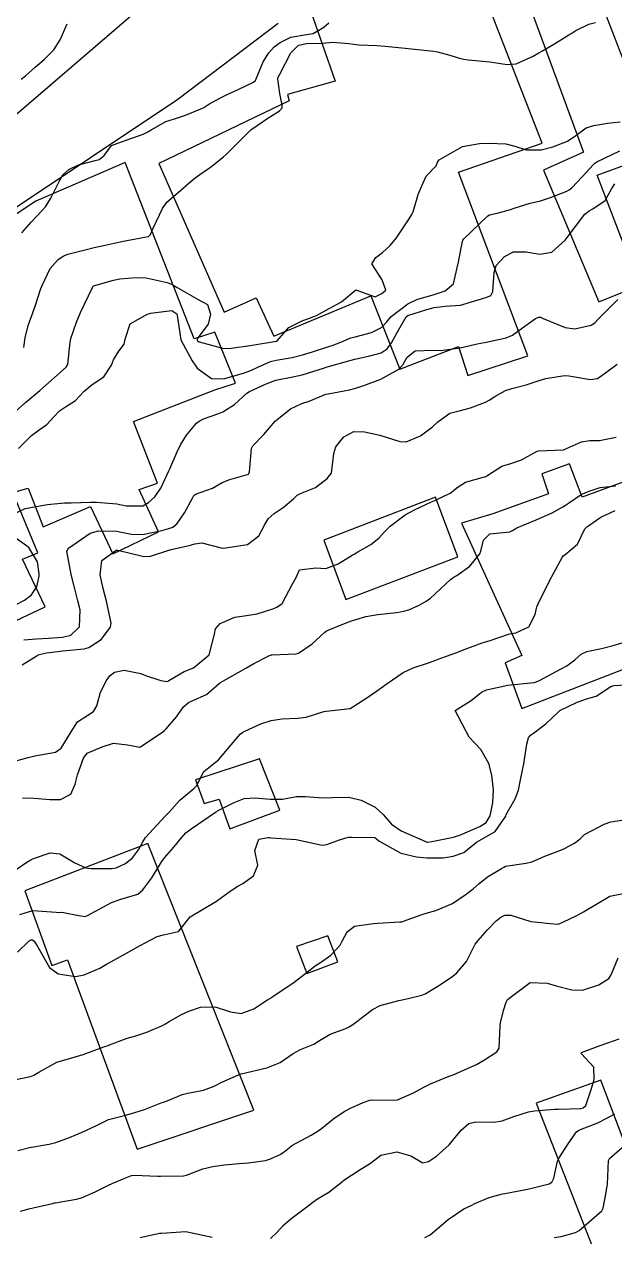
# Model space of a CAD drawing. Header units: metres. Extents: x 318500 to 325275, y 7408834 to 7428799.
# Drawn here: x 321825.7 to 321870.8, y 7422662.4 to 7422754.9 of the extents above; entities that cross this region are included whole.
import ezdxf

# ---------------------------------------------------------------- set-up
doc = ezdxf.new("R2010")
doc.units = ezdxf.units.M
doc.header["$MEASUREMENT"] = 0
for name, color, linetype in [('Curvas de Nivel 1m', 11, 'Continuous'), ('Curvas de Nivel 5m', 15, 'Continuous'), ('Edificações', 30, 'Continuous'), ('Vias Primárias', 230, 'Continuous')]:
    doc.layers.add(name, color=color, linetype=linetype)

msp = doc.modelspace()

# ---------------------------------------------------------------- linework, layer by layer
at = {"layer": 'Curvas de Nivel 1m', "flags": 128}
for points, elevation in [([(321825.482, 7422750.731), (321825.81, 7422750.994), (321826.567, 7422751.646), (321827.232, 7422752.222), (321827.986, 7422752.969), (321828.475, 7422753.738), (321828.997, 7422754.954)], 761), ([(321825.544, 7422738.995), (321826.25, 7422739.806), (321827.077, 7422740.679), (321827.342, 7422740.976), (321827.76, 7422741.64), (321828.417, 7422742.96), (321828.654, 7422743.42), (321829.123, 7422743.835), (321829.872, 7422744.195), (321831.134, 7422744.519), (321831.446, 7422744.607), (321831.823, 7422744.913), (321832.386, 7422745.669), (321833.15, 7422745.943), (321834.803, 7422746.521), (321835.158, 7422746.706), (321835.414, 7422746.866), (321836.515, 7422747.505), (321837.173, 7422747.704), (321838.016, 7422747.993), (321839.185, 7422748.457), (321839.429, 7422748.573), (321839.813, 7422748.811), (321840.683, 7422749.312), (321841.201, 7422749.554), (321842.043, 7422749.942), (321843.216, 7422750.493), (321843.356, 7422750.62), (321843.411, 7422750.758), (321843.947, 7422752.039), (321844.368, 7422752.749), (321844.784, 7422753.208), (321845.252, 7422753.518), (321846.049, 7422753.937), (321847.261, 7422754.143), (321847.76, 7422754.205), (321848.584, 7422754.69), (321848.942, 7422755.018)], 762), ([(321825.682, 7422730.25), (321825.781, 7422730.992), (321826.031, 7422731.923), (321826.409, 7422732.986), (321826.555, 7422733.414), (321826.998, 7422734.758), (321827.078, 7422734.979), (321827.71, 7422736.28), (321828.3, 7422736.961), (321828.741, 7422737.248), (321829.036, 7422737.365), (321830.278, 7422737.694), (321831.044, 7422737.877), (321831.89, 7422738.069), (321833.051, 7422738.305), (321833.538, 7422738.407), (321835.057, 7422738.694), (321835.201, 7422738.725), (321835.355, 7422738.866), (321835.562, 7422739.36), (321836.261, 7422740.852), (321836.602, 7422741.332), (321837.094, 7422741.775), (321837.672, 7422742.264), (321838.306, 7422742.828), (321838.751, 7422743.188), (321839.119, 7422743.444), (321839.93, 7422744.006), (321840.916, 7422744.793), (321841.142, 7422745.001), (321842.895, 7422746.764), (321843.042, 7422746.882), (321843.163, 7422746.967), (321844.221, 7422747.703), (321845.184, 7422748.315), (321845.394, 7422748.53), (321845.388, 7422748.737), (321845.204, 7422749.642), (321845.053, 7422750.742), (321845.088, 7422750.875), (321845.224, 7422751.114), (321846.058, 7422752.728), (321846.638, 7422753.33), (321847.251, 7422753.446), (321848.474, 7422753.47), (321849.253, 7422753.543), (321850.47, 7422753.449), (321851.25, 7422753.336), (321852.605, 7422753.285), (321853.249, 7422753.247), (321854.77, 7422753.085), (321855.247, 7422753.044), (321856.973, 7422752.856), (321857.243, 7422752.805), (321858.174, 7422752.566), (321858.998, 7422752.314), (321859.237, 7422752.252), (321859.572, 7422752.211), (321861.235, 7422752.048), (321862.564, 7422751.841), (321863.234, 7422751.89), (321864.539, 7422752.481), (321864.974, 7422752.744), (321865.246, 7422752.902), (321866.24, 7422753.476), (321867.265, 7422754.107), (321867.474, 7422754.24), (321867.802, 7422754.442), (321868.79, 7422754.915), (321869.279, 7422755.041)], 763), ([(321824.873, 7422725.207), (321825.831, 7422726.046), (321826.9, 7422726.98), (321828.918, 7422728.745), (321829.05, 7422728.948), (321829.224, 7422730.668), (321829.278, 7422730.945), (321829.714, 7422732.194), (321830.003, 7422732.935), (321830.923, 7422734.845), (321830.963, 7422734.921), (321830.98, 7422734.94), (321831, 7422734.948), (321832.518, 7422735.394), (321833.009, 7422735.487), (321834.289, 7422735.603), (321835.011, 7422735.583), (321836.635, 7422735.217), (321837.003, 7422735.065), (321837.375, 7422734.836), (321838.991, 7422733.919), (321839.712, 7422733.533), (321839.926, 7422732.806), (321839.74, 7422732.037), (321838.952, 7422730.981), (321838.907, 7422730.864), (321838.915, 7422730.82), (321838.949, 7422730.772), (321839.067, 7422730.699), (321840.941, 7422730.184), (321841.517, 7422730.206), (321842.945, 7422730.407), (321843.248, 7422730.454), (321844.95, 7422730.727), (321844.988, 7422730.739), (321845.899, 7422731.793), (321846.974, 7422732.322), (321847.269, 7422732.413), (321848.002, 7422732.695), (321848.986, 7422733.238), (321849.911, 7422733.75), (321851, 7422734.66), (321852.481, 7422734.124), (321852.997, 7422734.371), (321853.308, 7422734.625), (321853.012, 7422735.406), (321852.242, 7422736.642), (321852.546, 7422737.129), (321853.043, 7422737.516), (321853.624, 7422738.049), (321854.111, 7422738.614), (321855.075, 7422740.063), (321855.283, 7422740.393), (321855.375, 7422740.597), (321855.772, 7422741.921), (321856.043, 7422742.591), (321856.371, 7422743.338), (321857.133, 7422744.124), (321857.277, 7422744.439), (321857.378, 7422744.576), (321859.15, 7422745.595), (321860.44, 7422745.824), (321861.153, 7422745.855), (321862.443, 7422745.797), (321863.151, 7422745.608), (321864.01, 7422745.348), (321865.149, 7422745.333), (321866.04, 7422745.572), (321867.156, 7422746.007), (321867.789, 7422746.441), (321868.578, 7422747.019), (321869.172, 7422747.198), (321870.203, 7422747.376), (321871.176, 7422747.472)], 764), ([(321824.767, 7422717.475), (321825.786, 7422717.978), (321826.778, 7422718.15), (321827.485, 7422718.264), (321828.782, 7422718.396), (321829.313, 7422718.411), (321830.783, 7422718.452), (321831.238, 7422718.461), (321832.781, 7422718.318), (321833.505, 7422718.163), (321834.78, 7422718.182), (321835.212, 7422718.435), (321835.684, 7422718.857), (321836.132, 7422719.518), (321836.75, 7422720.841), (321836.821, 7422720.989), (321837.385, 7422722.284), (321837.65, 7422722.832), (321838.107, 7422723.571), (321838.865, 7422724.471), (321839.052, 7422724.632), (321839.398, 7422724.812), (321840.478, 7422725.194), (321840.878, 7422725.347), (321841.763, 7422725.901), (321842.699, 7422726.763), (321842.901, 7422726.887), (321844.167, 7422727.488), (321844.91, 7422727.759), (321846.218, 7422728.026), (321846.915, 7422728.176), (321848.538, 7422728.686), (321848.819, 7422728.785), (321848.922, 7422728.812), (321850.384, 7422729.21), (321850.93, 7422729.354), (321851.981, 7422729.597), (321852.938, 7422729.854), (321853.409, 7422730.157), (321853.724, 7422730.618), (321854.172, 7422731.402), (321854.857, 7422732.602), (321854.981, 7422732.697), (321856.422, 7422733.149), (321856.987, 7422733.303), (321857.826, 7422733.405), (321858.989, 7422733.491), (321860.353, 7422733.889), (321860.996, 7422734.093), (321861.3, 7422734.214), (321861.471, 7422734.515), (321861.55, 7422735.986), (321861.723, 7422736.513), (321862.35, 7422737.197), (321863.046, 7422737.56), (321863.976, 7422737.556), (321865.044, 7422737.388), (321865.967, 7422737.536), (321866.989, 7422738.441), (321867.061, 7422738.541), (321868.483, 7422740.429), (321868.819, 7422740.689), (321869.086, 7422740.828), (321870.029, 7422741.473), (321870.537, 7422742.399), (321870.775, 7422742.735)], 766), ([(321825.69, 7422707.944), (321826.646, 7422708.029), (321827.536, 7422708.077), (321828.648, 7422708.156), (321829.286, 7422708.304), (321829.943, 7422708.931), (321829.993, 7422710.25), (321829.82, 7422710.933), (321829.499, 7422712.137), (321829.307, 7422712.941), (321828.973, 7422714.71), (321829.089, 7422714.945), (321830.752, 7422716.077), (321831.391, 7422716.276), (321832.753, 7422716.247), (321833.894, 7422716.025), (321834.751, 7422715.982), (321836.209, 7422716.303), (321836.756, 7422716.433), (321837.055, 7422716.539), (321837.383, 7422716.834), (321837.952, 7422717.649), (321838.576, 7422718.822), (321838.653, 7422718.961), (321838.794, 7422719.056), (321840.079, 7422719.523), (321840.807, 7422719.945), (321841.397, 7422720.195), (321842.818, 7422720.601), (321842.887, 7422720.691), (321842.907, 7422720.759), (321843.045, 7422722.551), (321843.153, 7422722.757), (321843.989, 7422723.613), (321844.868, 7422724.625), (321844.927, 7422724.681), (321844.999, 7422724.738), (321846.021, 7422725.585), (321846.889, 7422725.986), (321847.443, 7422726.15), (321848.716, 7422726.683), (321848.9, 7422726.724), (321850.538, 7422727.029), (321850.905, 7422727.129), (321851.615, 7422727.358), (321852.912, 7422727.833), (321854.3, 7422728.609), (321854.597, 7422728.933), (321854.934, 7422729.51), (321855.529, 7422730.006), (321856.942, 7422730.041), (321857.484, 7422730.03), (321858.945, 7422730.224), (321859.204, 7422730.288), (321860.269, 7422730.53), (321860.836, 7422730.638), (321860.952, 7422730.659), (321862.467, 7422730.995), (321862.961, 7422731.207), (321863.714, 7422731.743), (321864.726, 7422732.474), (321864.981, 7422732.581), (321865.087, 7422732.574), (321865.306, 7422732.465), (321866.97, 7422731.779), (321867.722, 7422731.679), (321868.973, 7422731.97), (321869.244, 7422732.148), (321869.5, 7422732.412), (321871.003, 7422733.905)], 767), ([(321825.56, 7422706.047), (321826.626, 7422706.703), (321826.793, 7422706.812), (321827.428, 7422706.968), (321828.487, 7422707.097), (321828.632, 7422707.107), (321830.288, 7422707.272), (321830.637, 7422707.369), (321831.578, 7422707.978), (321832.303, 7422708.904), (321832.345, 7422709.222), (321831.994, 7422710.907), (321831.749, 7422711.855), (321831.507, 7422712.912), (321831.64, 7422713.997), (321832.738, 7422714.784), (321832.855, 7422714.782), (321834.732, 7422714.327), (321835.285, 7422714.308), (321836.739, 7422714.793), (321836.775, 7422714.804), (321836.931, 7422714.838), (321838.399, 7422715.168), (321838.745, 7422715.279), (321839.273, 7422715.34), (321840.742, 7422714.971), (321840.908, 7422714.954), (321842.745, 7422715.23), (321843.619, 7422715.884), (321844.084, 7422716.747), (321844.33, 7422717.181), (321844.773, 7422717.581), (321845.472, 7422718.037), (321846.259, 7422718.718), (321846.528, 7422718.98), (321846.796, 7422719.124), (321847.931, 7422719.566), (321848.814, 7422720.267), (321849.016, 7422720.479), (321849.144, 7422720.677), (321849.34, 7422722.17), (321849.484, 7422722.674), (321850.085, 7422723.434), (321850.858, 7422723.839), (321851.673, 7422723.833), (321852.854, 7422723.555), (321854.368, 7422723.087), (321854.847, 7422723.054), (321855.934, 7422723.509), (321856.864, 7422724.198), (321857.257, 7422724.574), (321858.187, 7422725.253), (321858.883, 7422725.42), (321859.761, 7422725.663), (321860.894, 7422726.094), (321861.185, 7422726.228), (321861.603, 7422726.513), (321862.427, 7422726.982), (321862.909, 7422727.129), (321864.004, 7422727.394), (321864.919, 7422727.715), (321865.491, 7422727.892), (321866.925, 7422728.11), (321867.266, 7422728.095), (321868.921, 7422727.811), (321869.447, 7422727.887), (321870.154, 7422728.402), (321870.936, 7422728.99)], 768), ([(321824.516, 7422698.563), (321826.013, 7422698.978), (321826.531, 7422699.11), (321828.102, 7422699.387), (321828.537, 7422699.693), (321829.292, 7422700.939), (321829.792, 7422701.701), (321830.569, 7422702.21), (321830.998, 7422702.491), (321831.254, 7422702.913), (321831.542, 7422703.959), (321832.012, 7422704.906), (321832.281, 7422705.227), (321832.609, 7422705.477), (321833.353, 7422705.631), (321834.615, 7422705.369), (321834.98, 7422705.231), (321836.138, 7422704.847), (321836.609, 7422704.773), (321836.663, 7422704.785), (321836.759, 7422704.839), (321837.918, 7422705.526), (321838.62, 7422705.806), (321839.814, 7422706.802), (321840.241, 7422708.383), (321840.321, 7422708.795), (321840.666, 7422709.202), (321841.777, 7422709.67), (321842.676, 7422709.814), (321843.492, 7422709.938), (321844.684, 7422710.307), (321844.987, 7422710.434), (321845.399, 7422710.729), (321846.163, 7422712.177), (321846.451, 7422712.714), (321846.53, 7422712.895), (321846.719, 7422713.303), (321847.974, 7422713.438), (321848.721, 7422713.405), (321849.657, 7422713.739), (321850.736, 7422714.403), (321850.896, 7422714.499), (321851.166, 7422714.654), (321852.155, 7422715.233), (321852.756, 7422715.699), (321853.204, 7422716.182), (321853.626, 7422716.617), (321854.779, 7422717.488), (321855.497, 7422717.879), (321856.789, 7422718.473), (321857.031, 7422718.576), (321858.208, 7422719.149), (321858.806, 7422719.613), (321859.373, 7422719.98), (321860.818, 7422720.386), (321860.919, 7422720.418), (321861.07, 7422720.518), (321862.137, 7422721.201), (321862.834, 7422721.415), (321863.64, 7422721.686), (321864.848, 7422722.348), (321864.938, 7422722.379), (321866.85, 7422722.44), (321868.221, 7422723.062), (321868.857, 7422723.162), (321869.603, 7422723.155), (321870.86, 7422723.408)], 769), ([(321825.032, 7422690.37), (321825.928, 7422690.977), (321826.228, 7422691.168), (321826.424, 7422691.262), (321827.703, 7422691.686), (321828.43, 7422691.616), (321829.575, 7422690.933), (321830.414, 7422690.548), (321830.825, 7422690.502), (321832.414, 7422690.513), (321832.746, 7422690.556), (321833.44, 7422690.88), (321833.975, 7422691.327), (321834.436, 7422691.933), (321834.76, 7422692.55), (321834.967, 7422692.862), (321836.467, 7422694.498), (321836.637, 7422694.669), (321836.797, 7422694.837), (321837.584, 7422695.728), (321838.495, 7422696.492), (321838.685, 7422696.629), (321838.849, 7422696.815), (321839.423, 7422697.899), (321840.53, 7422698.79), (321842.188, 7422700.765), (321842.403, 7422700.912), (321842.553, 7422700.981), (321843.769, 7422701.54), (321844.566, 7422701.797), (321845.375, 7422701.921), (321846.569, 7422701.979), (321847.216, 7422702.055), (321848.577, 7422702.474), (321848.739, 7422702.517), (321850.129, 7422702.665), (321850.535, 7422702.706), (321850.581, 7422702.72), (321851.766, 7422703.469), (321852.601, 7422704.022), (321852.951, 7422704.278), (321853.395, 7422704.618), (321854.619, 7422705.452), (321855.396, 7422705.818), (321856.627, 7422706.232), (321857.571, 7422706.566), (321858.636, 7422706.965), (321859.345, 7422707.243), (321860.648, 7422707.713), (321861.27, 7422707.894), (321862.658, 7422708.387), (321862.746, 7422708.412), (321863.214, 7422708.492), (321864.203, 7422708.941), (321864.681, 7422709.886), (321864.781, 7422710.376), (321864.814, 7422710.468), (321864.91, 7422710.685), (321865.771, 7422712.454), (321866.115, 7422713.053), (321866.737, 7422714.231), (321866.814, 7422714.365), (321866.942, 7422714.438), (321867.927, 7422715.254), (321868.47, 7422716.423), (321868.622, 7422716.571), (321868.773, 7422716.674), (321869.687, 7422717.315), (321870.784, 7422717.83)], 771), ([(321825.062, 7422710.611), (321825.738, 7422710.989), (321826.285, 7422711.385), (321826.695, 7422711.984), (321826.873, 7422712.812), (321826.87, 7422712.978), (321826.724, 7422713.914), (321826.072, 7422714.987), (321824.749, 7422715.945)], 766), ([(321825.375, 7422686.985), (321826.373, 7422687.292), (321828.163, 7422687.161), (321828.372, 7422687.153), (321828.585, 7422687.16), (321829.891, 7422686.927), (321830.369, 7422686.847), (321830.429, 7422686.86), (321830.537, 7422686.917), (321832.38, 7422687.916), (321833.095, 7422688.171), (321834.387, 7422688.545), (321834.762, 7422688.864), (321835.456, 7422689.802), (321836.101, 7422690.845), (321836.221, 7422691.045), (321836.427, 7422691.315), (321837.137, 7422692.135), (321837.696, 7422692.828), (321838.056, 7422693.222), (321838.457, 7422693.539), (321840.315, 7422694.792), (321840.405, 7422694.857), (321840.472, 7422694.899), (321841.721, 7422695.531), (321842.486, 7422695.832), (321843.34, 7422695.898), (321844.486, 7422695.799), (321845.407, 7422695.805), (321846.489, 7422695.992), (321847.185, 7422696.004), (321848.488, 7422695.89), (321849.233, 7422695.929), (321850.489, 7422695.938), (321851.418, 7422695.714), (321852.478, 7422695.18), (321853.102, 7422694.621), (321853.735, 7422693.884), (321854.458, 7422693.376), (321856.266, 7422692.582), (321856.449, 7422692.524), (321856.507, 7422692.521), (321856.813, 7422692.575), (321858.453, 7422692.891), (321858.983, 7422693.07), (321860.462, 7422693.709), (321860.965, 7422694.015), (321861.258, 7422694.512), (321861.462, 7422695.533), (321861.507, 7422696.51), (321861.393, 7422697.635), (321861.159, 7422698.514), (321860.541, 7422699.575), (321860.084, 7422700.065), (321859.656, 7422700.533), (321858.58, 7422702.55), (321859.802, 7422703.322), (321860.601, 7422703.949), (321860.978, 7422704.143), (321862.61, 7422704.5), (321864.612, 7422704.684), (321864.962, 7422704.813), (321866.623, 7422705.704), (321867.099, 7422705.961), (321867.717, 7422706.429), (321868.192, 7422706.869), (321868.64, 7422707.061), (321869.746, 7422707.301), (321870.647, 7422707.526), (321871.313, 7422707.717)], 772), ([(321825.203, 7422684.111), (321826.111, 7422684.973), (321826.257, 7422685.055), (321826.341, 7422685.06), (321826.469, 7422684.969), (321826.704, 7422684.597), (321827.638, 7422682.957), (321828.305, 7422682.459), (321829.631, 7422682.258), (321830.305, 7422682.377), (321831.476, 7422682.903), (321832.009, 7422683.2), (321832.317, 7422683.369), (321833.293, 7422683.913), (321834.335, 7422684.509), (321834.567, 7422684.636), (321834.989, 7422684.86), (321835.872, 7422685.322), (321836.349, 7422685.449), (321837.475, 7422685.701), (321838.37, 7422686.81), (321840.382, 7422688.012), (321841.427, 7422688.774), (321842.003, 7422689.158), (321842.399, 7422689.362), (321843.22, 7422689.94), (321843.542, 7422690.749), (321843.311, 7422691.877), (321843.624, 7422692.748), (321844.334, 7422692.859), (321844.451, 7422692.861), (321844.566, 7422692.853), (321846.45, 7422692.71), (321848.444, 7422692.279), (321848.792, 7422692.329), (321849.69, 7422692.668), (321850.261, 7422692.853), (321850.452, 7422692.894), (321850.69, 7422692.894), (321852.452, 7422692.857), (321852.594, 7422692.77), (321852.759, 7422692.625), (321854.436, 7422691.68), (321855.633, 7422691.387), (321856.431, 7422691.305), (321857.666, 7422691.327), (321858.434, 7422691.45), (321859.241, 7422691.735), (321860.226, 7422692.523), (321860.451, 7422692.641), (321861.647, 7422693.32), (321862.445, 7422694.5), (321862.451, 7422694.519), (321862.472, 7422694.617), (321863.152, 7422695.828), (321863.417, 7422696.486), (321863.603, 7422697.394), (321863.829, 7422698.481), (321864.047, 7422699.98), (321864.184, 7422700.475), (321864.343, 7422700.683), (321864.555, 7422700.827), (321865.491, 7422701.531), (321866.445, 7422702.442), (321866.516, 7422702.506), (321866.582, 7422702.549), (321867.84, 7422703.179), (321868.595, 7422703.447), (321869.35, 7422703.657), (321870.473, 7422704.392), (321870.611, 7422704.448), (321870.683, 7422704.461), (321872.612, 7422704.576)], 773), ([(321824.841, 7422674.35), (321826.205, 7422674.635), (321826.449, 7422674.725), (321826.845, 7422674.964), (321828.218, 7422675.716), (321829.352, 7422676.064), (321830.224, 7422676.309), (321831.786, 7422676.897), (321832.113, 7422677.01), (321832.232, 7422677.052), (321833.568, 7422677.548), (321834.243, 7422677.746), (321835.084, 7422678.021), (321836.255, 7422678.535), (321836.457, 7422678.637), (321836.776, 7422678.832), (321837.713, 7422679.374), (321838.272, 7422679.614), (321839.16, 7422679.918), (321840.278, 7422679.96), (321841.466, 7422679.579), (321842.27, 7422679.435), (321843.228, 7422679.793), (321844.286, 7422680.487), (321844.443, 7422680.582), (321844.694, 7422680.734), (321846.301, 7422681.826), (321847.416, 7422682.693), (321847.921, 7422683.08), (321848.32, 7422683.334), (321849.113, 7422683.887), (321849.817, 7422684.665), (321850.005, 7422685.003), (321850.355, 7422685.669), (321850.908, 7422686.106), (321852.365, 7422686.317), (321852.659, 7422686.332), (321854.367, 7422686.421), (321854.52, 7422686.446), (321854.934, 7422686.594), (321855.986, 7422686.972), (321856.375, 7422687.096), (321857.114, 7422687.306), (321858.383, 7422687.834), (321859.434, 7422688.534), (321859.961, 7422688.962), (321860.402, 7422689.334), (321861.06, 7422689.864), (321862.125, 7422690.503), (321862.309, 7422690.614), (321862.423, 7422690.675), (321863.999, 7422690.903), (321864.428, 7422691.02), (321865.439, 7422691.451), (321866.441, 7422691.832), (321866.874, 7422692.005), (321867.696, 7422692.428), (321868.11, 7422692.767), (321868.457, 7422693.1), (321869.962, 7422693.894), (321870.467, 7422694.057), (321872.47, 7422694.36)], 774), ([(321825.439, 7422664.355), (321826.066, 7422664.527), (321826.411, 7422664.622), (321827.884, 7422664.952), (321828.038, 7422664.983), (321828.071, 7422664.99), (321829.717, 7422665.283), (321830.077, 7422665.382), (321831.144, 7422665.844), (321832.091, 7422666.32), (321832.48, 7422666.5), (321833.382, 7422666.877), (321833.897, 7422667.079), (321834.104, 7422667.107), (321835.92, 7422667.026), (321836.103, 7422667.018), (321837.859, 7422667.058), (321838.104, 7422667.109), (321839.333, 7422667.577), (321840.115, 7422667.767), (321840.993, 7422667.901), (321842.118, 7422667.99), (321842.828, 7422668.041), (321844.123, 7422668.235), (321844.497, 7422668.354), (321845.297, 7422668.718), (321845.783, 7422669.064), (321846.137, 7422669.369), (321847.6, 7422670.144), (321848.148, 7422670.489), (321848.392, 7422670.676), (321849.371, 7422671.452), (321850.17, 7422671.999), (321850.598, 7422672.229), (321851.573, 7422672.639), (321852.004, 7422672.812), (321852.183, 7422672.846), (321853.959, 7422672.828), (321854.184, 7422672.863), (321855.405, 7422673.374), (321856.198, 7422673.807), (321856.702, 7422674.073), (321857.867, 7422674.555), (321858.211, 7422674.683), (321858.432, 7422674.766), (321860.22, 7422675.552), (321860.834, 7422675.904), (321861.758, 7422676.505), (321861.934, 7422676.803), (321862.013, 7422678.502), (321862.044, 7422678.721), (321862.278, 7422679.675), (321862.476, 7422680.308), (321862.591, 7422680.495), (321864.303, 7422681.795), (321865.614, 7422681.761), (321866.301, 7422681.539), (321867.49, 7422681.236), (321868.298, 7422681.208), (321869.537, 7422681.636), (321870.307, 7422682.101), (321870.483, 7422682.387), (321871.011, 7422683.698)], 776), ([(321844.496, 7422662.273), (321844.984, 7422662.721), (321845.491, 7422663.28), (321846.061, 7422663.785), (321847.286, 7422664.692), (321847.726, 7422665.035), (321848.079, 7422665.288), (321848.946, 7422665.808), (321850.014, 7422666.651), (321850.063, 7422666.688), (321850.101, 7422666.712), (321851.26, 7422667.492), (321852.121, 7422668.025), (321852.464, 7422668.286), (321852.917, 7422668.618), (321854.133, 7422668.891), (321855.215, 7422668.589), (321856.122, 7422668.051), (321856.551, 7422668.147), (321857.167, 7422668.564), (321858.139, 7422669.412), (321859.034, 7422670.537), (321859.631, 7422671.055), (321860.16, 7422671.173), (321861.525, 7422671.141), (321862.161, 7422671.26), (321863.063, 7422671.59), (321864.172, 7422671.925), (321864.632, 7422672.004), (321866.175, 7422672.129), (321866.469, 7422672.143), (321868.176, 7422672.185), (321868.361, 7422672.233), (321868.545, 7422672.415), (321868.967, 7422673.64), (321869.199, 7422674.405), (321869.153, 7422675.34), (321868.23, 7422676.372), (321868.197, 7422676.42), (321868.205, 7422676.446), (321868.231, 7422676.459), (321869.651, 7422676.987), (321870.242, 7422677.205), (321871.105, 7422677.519)], 777), ([(321856.268, 7422662.347), (321856.676, 7422662.564), (321858.062, 7422663.718), (321859.258, 7422664.532), (321859.798, 7422664.8), (321860.076, 7422664.931), (321861.18, 7422665.412), (321862.087, 7422665.664), (321862.791, 7422665.788), (321864.094, 7422666.047), (321864.437, 7422666.122), (321865.755, 7422666.445), (321865.971, 7422666.573), (321866.107, 7422666.874), (321866.403, 7422668.16), (321866.518, 7422668.436), (321867.15, 7422669.42), (321867.843, 7422670.423), (321868.028, 7422670.545), (321868.153, 7422670.59), (321869.457, 7422671.104), (321870.166, 7422671.453), (321870.773, 7422671.779)], 778), ([(321866.149, 7422662.338), (321866.682, 7422662.434), (321867.755, 7422662.721), (321868.055, 7422662.887), (321869.779, 7422664.394), (321869.887, 7422664.578), (321870.089, 7422665.659), (321870.193, 7422666.294), (321870.203, 7422666.388), (321870.285, 7422668.231), (321870.368, 7422668.386), (321872.146, 7422669.915)], 779), ([(321834.554, 7422662.35), (321836.047, 7422662.667), (321836.199, 7422662.687), (321838.05, 7422662.81), (321840.044, 7422662.363)], 777)]:
    msp.add_lwpolyline(points, dxfattribs=dict(at, elevation=elevation))
at = {"layer": 'Curvas de Nivel 5m', "flags": 128}
for points, elevation in [([(321825.286, 7422722.545), (321825.725, 7422722.991), (321826.283, 7422723.551), (321826.855, 7422723.97), (321827.447, 7422724.385), (321827.983, 7422724.963), (321828.417, 7422725.417), (321828.882, 7422725.732), (321829.62, 7422726.208), (321830.281, 7422726.929), (321830.905, 7422727.444), (321831.796, 7422728.026), (321832.373, 7422728.905), (321832.524, 7422729.306), (321832.936, 7422729.981), (321833.333, 7422730.506), (321833.414, 7422730.893), (321833.798, 7422732.057), (321834.978, 7422732.723), (321835.084, 7422732.763), (321835.348, 7422732.864), (321836.982, 7422733.082), (321837.366, 7422732.836), (321837.446, 7422732.362), (321837.67, 7422730.833), (321838.519, 7422729.231), (321838.802, 7422728.821), (321838.919, 7422728.672), (321839.994, 7422727.887), (321840.911, 7422727.858), (321842.453, 7422728.304), (321842.917, 7422728.482), (321843.113, 7422728.563), (321843.526, 7422728.754), (321844.492, 7422729.179), (321844.928, 7422729.291), (321846.149, 7422729.504), (321846.935, 7422729.691), (321847.707, 7422729.93), (321848.945, 7422730.335), (321849.205, 7422730.418), (321849.865, 7422730.671), (321850.631, 7422730.987), (321850.956, 7422731.075), (321852.211, 7422731.392), (321852.967, 7422731.775), (321853.376, 7422732.222), (321853.719, 7422732.619), (321854.99, 7422733.593), (321855.671, 7422733.915), (321856.997, 7422734.311), (321857.829, 7422734.568), (321858.465, 7422735.101), (321858.795, 7422736.554), (321858.832, 7422736.754), (321859.05, 7422737.856), (321859.173, 7422738.433), (321859.237, 7422738.547), (321861.078, 7422740.307), (321861.214, 7422740.383), (321861.797, 7422740.513), (321862.803, 7422740.784), (321863.086, 7422740.884), (321864.305, 7422741.269), (321865.095, 7422741.449), (321865.859, 7422741.702), (321867.106, 7422742.185), (321867.282, 7422742.273), (321867.482, 7422742.444), (321868.279, 7422743.276), (321869.137, 7422744.22), (321869.243, 7422744.314), (321869.398, 7422744.416), (321871.149, 7422745.268)], 765), ([(321825.578, 7422695.889), (321826.484, 7422695.873), (321827.663, 7422695.778), (321828.482, 7422695.76), (321829.265, 7422696.162), (321829.598, 7422696.934), (321829.787, 7422697.654), (321830.233, 7422698.924), (321830.534, 7422699.297), (321831.667, 7422699.781), (321832.542, 7422700.059), (321833.602, 7422699.945), (321834.539, 7422699.763), (321836.187, 7422700.845), (321836.386, 7422701.009), (321836.555, 7422701.147), (321837.329, 7422702.072), (321837.857, 7422702.827), (321838.242, 7422703.167), (321838.587, 7422703.312), (321839.623, 7422703.776), (321840.608, 7422704.642), (321840.692, 7422704.706), (321840.877, 7422704.786), (321842.62, 7422705.791), (321843.24, 7422706.138), (321844.429, 7422706.742), (321844.578, 7422706.793), (321844.631, 7422706.802), (321846.465, 7422706.88), (321846.633, 7422706.924), (321847.685, 7422707.654), (321848.658, 7422708.528), (321848.738, 7422708.6), (321848.902, 7422708.678), (321850.146, 7422709.187), (321850.671, 7422709.403), (321851.764, 7422709.732), (321852.679, 7422709.883), (321854.118, 7422710.045), (321854.683, 7422710.131), (321855.045, 7422710.236), (321855.854, 7422710.588), (321856.385, 7422710.891), (321856.696, 7422711.135), (321858.24, 7422712.557), (321858.513, 7422712.753), (321858.715, 7422712.863), (321859.697, 7422713.564), (321860.468, 7422714.524), (321860.546, 7422714.719), (321860.755, 7422715.55), (321861.229, 7422716.049), (321862.765, 7422716.198), (321862.962, 7422716.302), (321863.283, 7422716.492), (321864.776, 7422717.103), (321865.976, 7422717.646), (321866.787, 7422718.099), (321866.998, 7422718.227), (321867.302, 7422718.435), (321868.195, 7422719.03), (321868.803, 7422719.304), (321869.648, 7422719.567), (321870.81, 7422719.708)], 770), ([(321825.245, 7422668.983), (321826.132, 7422669.209), (321827.616, 7422669.474), (321828.137, 7422669.605), (321829.183, 7422669.977), (321830.145, 7422670.375), (321831.236, 7422670.904), (321831.84, 7422671.209), (321832.157, 7422671.34), (321833.371, 7422671.669), (321834.165, 7422671.884), (321834.902, 7422672.126), (321836.177, 7422672.612), (321836.339, 7422672.676), (321836.738, 7422672.832), (321837.756, 7422673.247), (321838.188, 7422673.36), (321839.396, 7422673.594), (321840.197, 7422673.906), (321840.782, 7422674.201), (321842.051, 7422674.762), (321842.211, 7422674.815), (321842.279, 7422674.827), (321844.216, 7422675.295), (321845.235, 7422675.705), (321846.227, 7422676.399), (321846.781, 7422676.702), (321847.813, 7422677.109), (321848.24, 7422677.372), (321849.048, 7422677.872), (321850.255, 7422678.305), (321850.499, 7422678.413), (321850.851, 7422678.651), (321851.654, 7422679.254), (321852.277, 7422679.733), (321852.861, 7422680.042), (321854.287, 7422680.433), (321854.424, 7422680.462), (321854.994, 7422680.593), (321856.046, 7422680.829), (321856.294, 7422680.931), (321857.261, 7422681.527), (321858.307, 7422682.203), (321858.723, 7422682.544), (321859.454, 7422683.402), (321860.005, 7422684.525), (321860.125, 7422684.741), (321860.347, 7422685.016), (321861.045, 7422685.828), (321861.715, 7422686.507), (321862.075, 7422686.801), (321862.374, 7422686.937), (321862.821, 7422686.94), (321864.37, 7422686.47), (321866.367, 7422686.254), (321866.529, 7422686.277), (321866.862, 7422686.435), (321867.873, 7422686.927), (321868.378, 7422687.198), (321870.39, 7422688.39), (321872.037, 7422688.724)], 775)]:
    msp.add_lwpolyline(points, dxfattribs=dict(at, elevation=elevation))
at = {"layer": 'Edificações'}
for points in [[(321862.555, 7422760.976), (321868.381, 7422745.159), (321865.32, 7422743.798), (321869.543, 7422733.732), (321872.642, 7422734.984), (321869.414, 7422743.404), (321874.138, 7422745.135), (321870.121, 7422755.548)], [(321847.555, 7422755.977), (321849.44, 7422750.576), (321845.795, 7422749.571), (321845.921, 7422749.069), (321835.993, 7422744.296), (321840.965, 7422732.948), (321843.406, 7422734.05), (321844.753, 7422731.122), (321852.154, 7422734.191), (321854.365, 7422728.597), (321858.853, 7422730.328), (321859.561, 7422728.125), (321864.128, 7422729.62), (321858.854, 7422743.645), (321865.232, 7422745.848), (321859.721, 7422759.953)], [(321820.171, 7422707.11), (321827.323, 7422710.479), (321825.597, 7422714.094), (321826.748, 7422714.587), (321824.857, 7422719.189), (321826.011, 7422719.53), (321827.162, 7422716.572), (321830.771, 7422718.128), (321832.471, 7422714.524), (321835.967, 7422716.199), (321834.48, 7422719.419), (321835.884, 7422719.914), (321834.067, 7422724.619), (321840.262, 7422727.028), (321841.831, 7422727.534), (321840.262, 7422731.414), (321838.693, 7422730.919), (321833.419, 7422744.37), (321826.596, 7422741.412), (321817.881, 7422735.66)], [(321872.138, 7422720.265), (321868.263, 7422718.842), (321867.31, 7422721.388), (321865.196, 7422720.627), (321865.71, 7422719.089), (321861.453, 7422717.568), (321859.081, 7422716.857), (321863.661, 7422706.758), (321862.393, 7422706.203), (321863.667, 7422702.712), (321882.533, 7422710.002)], [(321873.034, 7422665.541), (321869.694, 7422674.343), (321864.759, 7422672.597), (321870.91, 7422656.878), (321867.71, 7422655.585), (321866.951, 7422657.33), (321860.498, 7422655.13), (321859.663, 7422657.482), (321850.729, 7422654.032), (321855.719, 7422639.823), (321859.875, 7422641.182), (321861.311, 7422636.499), (321867.281, 7422638.387), (321864.107, 7422647.074), (321869.778, 7422649.277), (321871.063, 7422645.954)]]:
    msp.add_lwpolyline(points, dxfattribs=at)
for points in [[(321857.082, 7422718.831), (321848.572, 7422715.559), (321850.255, 7422711.032), (321858.789, 7422714.281)], [(321843.67, 7422698.865), (321838.774, 7422697.27), (321839.434, 7422695.455), (321840.589, 7422695.802), (321841.414, 7422693.531), (321845.211, 7422694.96)], [(321835.146, 7422692.421), (321825.779, 7422688.794), (321827.833, 7422683.102), (321829.024, 7422683.535), (321834.326, 7422669.088), (321843.236, 7422672.057)], [(321848.875, 7422685.374), (321846.475, 7422684.539), (321847.275, 7422682.488), (321849.641, 7422683.392)]]:
    msp.add_lwpolyline(points, close=True, dxfattribs=at)
at = {"layer": 'Vias Primárias'}
for points in [[(323715.644, 7420145.548, 0), (323709.04, 7420132.939)], [(323831.088, 7420001.787, 0), (323833.844, 7420008.443, 0.220888)]]:
    msp.add_lwpolyline(points, format="xyb", dxfattribs=at)
for points in [[(321736.332, 7422714.378), (321762.958, 7422719.858), (321776.298, 7422723.004), (321788.907, 7422727.35), (321799.399, 7422731.545), (321806.893, 7422736.039), (321809.741, 7422738.586), (321822.781, 7422746.077), (321837.643, 7422758.837)], [(321845.095, 7422754.977), (321837.449, 7422749.175), (321824.27, 7422740.384), (321816.057, 7422735.006), (321804.717, 7422728.767), (321789.266, 7422722.525), (321781.195, 7422719.553), (321773.243, 7422716.996), (321769.561, 7422716.147), (321759.225, 7422714.307), (321737.964, 7422710.601)]]:
    msp.add_lwpolyline(points, dxfattribs=at)

doc.saveas('drawing.dxf')
